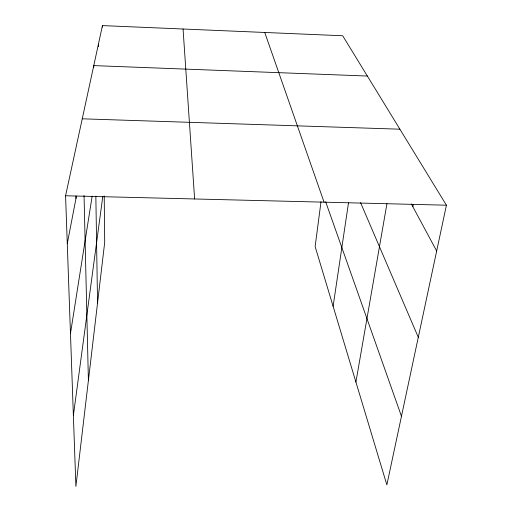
<?xml version="1.0" encoding="UTF-8"?>
<svg xmlns="http://www.w3.org/2000/svg" width="512" height="512" viewBox="0 0 512 512"><rect width="100%" height="100%" fill="white"/><g stroke="black" fill="none" stroke-linecap="round" stroke-linejoin="round"><path stroke-width="0.77" d="M321.018 201.632L315.136 246.586L386.861 484.87L446.426 205.203L342.707 35.763L102.438 25.6L65.574 195.77L75.898 486.4L104.698 242.362L104.218 195.981M73.376 415.52L102.765 196.595M333.107 306.285L348.493 202.88M70.464 333.568L92.166 196.064M355.91 382.054L386.944 203.68M412.864 206.739L413.312 204.397M67.277 243.674L76.429 196.128M65.574 195.77L446.426 205.203M82.246 118.816L399.904 129.197M367.366 76.045L93.773 65.606L93.798 67.194M411.354 203.936L436.672 251.014M360.576 202.65L418.291 337.286M325.683 201.824L401.466 416.288M264.736 32.467L324.064 202.17M183.059 29.011L194.618 198.963M75.904 196.09L75.974 198.483M84.045 195.494L88.397 380.467M95.846 196.128L97.542 303.021M98.394 44.282L98.419 46.637M102.438 25.6L102.458 27.2"/></g></svg>
